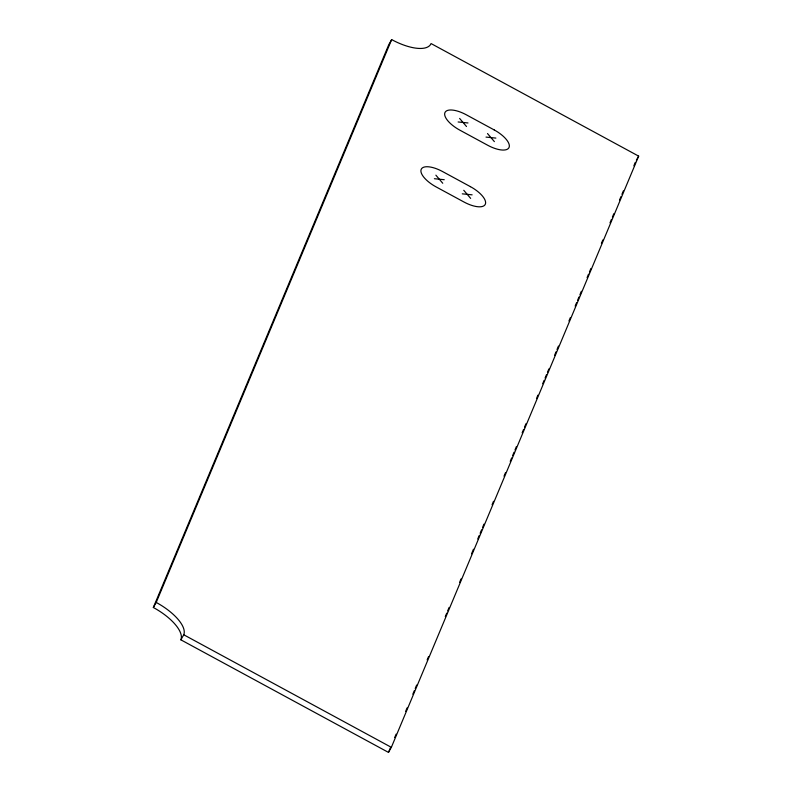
<?xml version="1.0" encoding="UTF-8"?>
<svg xmlns="http://www.w3.org/2000/svg" width="792" height="792" viewBox="0 0 792 792"><rect width="100%" height="100%" fill="white"/><g stroke="black" fill="none" stroke-linecap="round" stroke-linejoin="round"><path stroke-width="1.19" d="M153.341 607.494L388.783 44.659L391.654 39.6A38.105 15.286 29.6 0 0 431.056 43.56L638.659 156.133L391.347 747.341L388.476 752.4L180.873 639.827A38.105 15.286 29.6 0 0 153.341 607.494L156.212 602.435L391.654 39.6M388.476 752.4L390.387 747.836M394.683 737.56L396.119 734.135M405.662 711.315L407.098 707.89M412.83 694.188L414.256 690.773M415.216 688.486L416.642 685.06M427.145 659.954L428.581 656.528M445.292 616.582L446.728 613.157M447.678 610.879L449.113 607.454M459.617 582.338L461.043 578.922M471.547 553.806L473.458 549.242M477.754 538.966L479.19 535.55M480.14 533.264L481.576 529.838M482.536 527.561L483.962 524.136M492.079 504.732L493.515 501.306M504.019 476.2L505.445 472.774M510.226 461.36L511.652 457.934M512.612 455.657L514.038 452.232M514.998 449.945L516.433 446.52M522.156 432.828L523.591 429.403M524.542 427.116L525.977 423.7M536.481 398.584L537.917 395.158M542.688 383.754L544.124 380.328M545.074 378.041L546.51 374.616M547.46 372.339L548.896 368.914M554.628 355.212L556.053 351.797M557.014 349.51L558.439 346.084M568.943 320.978L570.379 317.552M575.15 306.138L576.586 302.712M577.536 300.435L578.972 297.01M579.932 294.723L581.358 291.298M587.09 277.606L588.525 274.18M589.476 271.903L590.911 268.478M601.415 243.362L602.841 239.946M610.008 222.819L611.434 219.394M612.394 217.117L613.83 213.691M619.552 199.99L620.987 196.574M621.938 194.287L623.373 190.862M633.877 165.756L635.313 162.33M180.873 639.827L183.744 634.768A38.105 15.286 29.6 0 0 156.212 602.435M636.362 160.182L638.659 156.133M458.132 121.968L467.983 122.958M486.021 137.095L495.871 138.085M434.392 178.715L444.243 179.705M462.28 193.842L472.131 194.832M183.744 634.768L391.347 747.341M487.506 133.551L494.386 141.629M459.617 118.424L466.498 126.512M463.765 190.298L470.646 198.376M435.877 175.171L442.758 183.259M494.158 129.908L466.27 114.781A20.642 8.276 29.6 0 0 444.926 112.632A20.642 8.276 29.6 0 0 459.845 130.155L487.733 145.273A20.642 8.276 29.6 0 0 509.068 147.421A20.642 8.276 29.6 0 0 494.158 129.908M470.418 186.655L442.53 171.527A20.642 8.276 29.6 0 0 421.186 169.379A20.642 8.276 29.6 0 0 436.105 186.902L463.993 202.019A20.642 8.276 29.6 0 0 485.338 204.168A20.642 8.276 29.6 0 0 470.418 186.655"/></g></svg>
